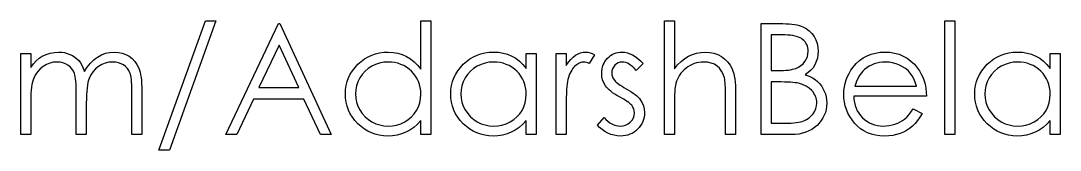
# Model space of a CAD drawing. Header units: millimetres. Extents: x 25 to 318, y 0 to 139.
# Drawn here: x 185.08 to 217.84, y 87.03 to 91.11 of the extents above; entities that cross this region are included whole.
import ezdxf

# ---------------------------------------------------------------- set-up
doc = ezdxf.new("R2010")
doc.units = ezdxf.units.MM

msp = doc.modelspace()

# ---------------------------------------------------------------- linework, layer by layer
at = {"color": 7, "linetype": 'Continuous', "flags": 128}
for points in [[(191.228, 91.113), (189.764, 87.029), (189.764, 87.029), (189.433, 87.029), (189.433, 87.029), (190.897, 91.113), (190.897, 91.113), (191.228, 91.113)], [(198.003, 91.113), (198.003, 87.523), (198.003, 87.523), (197.689, 87.523), (197.689, 87.523), (197.689, 87.965), (197.689, 87.965), (197.581, 87.848), (197.466, 87.747), (197.344, 87.662), (197.217, 87.595), (197.083, 87.544), (196.943, 87.507), (196.797, 87.485), (196.645, 87.478), (196.645, 87.478), (196.509, 87.484), (196.379, 87.503), (196.253, 87.533), (196.133, 87.575), (196.018, 87.629), (195.907, 87.696), (195.802, 87.775), (195.702, 87.866), (195.61, 87.965), (195.531, 88.07), (195.464, 88.18), (195.409, 88.296), (195.366, 88.416), (195.336, 88.542), (195.317, 88.673), (195.311, 88.809), (195.311, 88.809), (195.317, 88.942), (195.336, 89.071), (195.367, 89.194), (195.41, 89.314), (195.465, 89.427), (195.533, 89.536), (195.613, 89.64), (195.705, 89.739), (195.806, 89.83), (195.913, 89.908), (196.023, 89.975), (196.14, 90.029), (196.261, 90.071), (196.387, 90.102), (196.518, 90.119), (196.654, 90.125), (196.654, 90.125), (196.811, 90.117), (196.959, 90.092), (197.1, 90.049), (197.234, 89.99), (197.359, 89.914), (197.478, 89.822), (197.587, 89.712), (197.689, 89.586), (197.689, 89.586), (197.689, 91.113), (197.689, 91.113), (198.003, 91.113)], [(205.362, 91.113), (205.677, 91.113), (205.677, 91.113), (205.677, 89.598), (205.677, 89.598), (205.78, 89.722), (205.89, 89.829), (206.003, 89.92), (206.122, 89.994), (206.247, 90.051), (206.376, 90.093), (206.51, 90.117), (206.65, 90.125), (206.65, 90.125), (206.791, 90.116), (206.924, 90.09), (207.049, 90.044), (207.166, 89.981), (207.271, 89.903), (207.362, 89.812), (207.438, 89.708), (207.499, 89.593), (207.524, 89.527), (207.546, 89.453), (207.564, 89.371), (207.579, 89.28), (207.591, 89.18), (207.599, 89.072), (207.605, 88.955), (207.606, 88.829), (207.606, 88.829), (207.606, 87.523), (207.606, 87.523), (207.292, 87.523), (207.292, 87.523), (207.292, 88.726), (207.292, 88.726), (207.291, 88.83), (207.29, 88.926), (207.287, 89.012), (207.283, 89.09), (207.278, 89.158), (207.272, 89.217), (207.264, 89.267), (207.255, 89.308), (207.255, 89.308), (207.218, 89.426), (207.167, 89.528), (207.104, 89.614), (207.028, 89.685), (206.939, 89.741), (206.837, 89.78), (206.722, 89.804), (206.594, 89.811), (206.594, 89.811), (206.519, 89.809), (206.445, 89.799), (206.373, 89.784), (206.303, 89.763), (206.235, 89.735), (206.17, 89.702), (206.106, 89.662), (206.045, 89.616), (205.986, 89.566), (205.934, 89.513), (205.886, 89.457), (205.843, 89.398), (205.806, 89.337), (205.774, 89.272), (205.747, 89.204), (205.725, 89.134), (205.725, 89.134), (205.714, 89.083), (205.704, 89.022), (205.695, 88.951), (205.688, 88.87), (205.684, 88.779), (205.679, 88.678), (205.677, 88.568), (205.677, 88.448), (205.677, 88.448), (205.677, 87.523), (205.677, 87.523), (205.362, 87.523), (205.362, 87.523), (205.362, 91.113)], [(214.202, 91.113), (214.516, 91.113), (214.516, 91.113), (214.516, 87.523), (214.516, 87.523), (214.202, 87.523), (214.202, 87.523), (214.202, 91.113)], [(193.247, 91.023), (194.862, 87.523), (194.862, 87.523), (194.521, 87.523), (194.521, 87.523), (194.004, 88.645), (194.004, 88.645), (192.417, 88.645), (192.417, 88.645), (191.885, 87.523), (191.885, 87.523), (191.542, 87.523), (191.542, 87.523), (193.202, 91.023), (193.202, 91.023), (193.247, 91.023)], [(208.414, 91.023), (209.097, 91.023), (209.097, 91.023), (209.197, 91.021), (209.291, 91.017), (209.379, 91.009), (209.461, 90.998), (209.538, 90.984), (209.608, 90.967), (209.672, 90.946), (209.73, 90.923), (209.836, 90.866), (209.929, 90.796), (210.01, 90.712), (210.08, 90.616), (210.136, 90.509), (210.176, 90.398), (210.201, 90.279), (210.209, 90.156), (210.209, 90.156), (210.202, 90.04), (210.183, 89.93), (210.15, 89.825), (210.105, 89.725), (210.048, 89.633), (209.979, 89.55), (209.897, 89.476), (209.804, 89.411), (209.804, 89.411), (209.922, 89.363), (210.027, 89.311), (210.116, 89.255), (210.191, 89.195), (210.256, 89.13), (210.312, 89.059), (210.361, 88.981), (210.402, 88.896), (210.435, 88.807), (210.459, 88.714), (210.473, 88.617), (210.478, 88.516), (210.478, 88.516), (210.473, 88.414), (210.459, 88.316), (210.435, 88.222), (210.402, 88.132), (210.359, 88.046), (210.307, 87.963), (210.245, 87.885), (210.174, 87.811), (210.095, 87.744), (210.009, 87.685), (209.918, 87.636), (209.819, 87.595), (209.714, 87.564), (209.603, 87.541), (209.485, 87.527), (209.36, 87.523), (209.36, 87.523), (208.414, 87.523), (208.414, 87.523), (208.414, 91.023)], [(208.728, 90.664), (208.728, 89.542), (208.728, 89.542), (208.939, 89.542), (208.939, 89.542), (209.031, 89.544), (209.118, 89.546), (209.198, 89.552), (209.272, 89.559), (209.338, 89.569), (209.399, 89.581), (209.454, 89.594), (209.503, 89.61), (209.588, 89.649), (209.664, 89.698), (209.731, 89.756), (209.789, 89.824), (209.835, 89.899), (209.868, 89.979), (209.888, 90.062), (209.894, 90.149), (209.894, 90.149), (209.892, 90.207), (209.883, 90.263), (209.869, 90.315), (209.85, 90.364), (209.825, 90.409), (209.795, 90.451), (209.758, 90.491), (209.717, 90.527), (209.669, 90.559), (209.615, 90.587), (209.555, 90.61), (209.488, 90.63), (209.414, 90.644), (209.334, 90.656), (209.247, 90.662), (209.154, 90.664), (209.154, 90.664), (208.728, 90.664)], [(185.08, 90.081), (185.394, 90.081), (185.394, 90.081), (185.394, 89.636), (185.394, 89.636), (185.481, 89.751), (185.57, 89.849), (185.659, 89.931), (185.749, 89.996), (185.749, 89.996), (185.876, 90.053), (186.007, 90.093), (186.14, 90.117), (186.276, 90.125), (186.276, 90.125), (186.369, 90.121), (186.459, 90.107), (186.546, 90.084), (186.631, 90.052), (186.712, 90.012), (186.784, 89.966), (186.849, 89.914), (186.906, 89.856), (186.957, 89.789), (187.006, 89.708), (187.05, 89.615), (187.09, 89.508), (187.09, 89.508), (187.133, 89.581), (187.177, 89.65), (187.225, 89.715), (187.275, 89.774), (187.327, 89.83), (187.382, 89.88), (187.44, 89.926), (187.5, 89.968), (187.625, 90.036), (187.755, 90.086), (187.889, 90.116), (188.029, 90.125), (188.029, 90.125), (188.157, 90.117), (188.277, 90.093), (188.39, 90.05), (188.496, 89.992), (188.59, 89.919), (188.672, 89.833), (188.741, 89.734), (188.796, 89.621), (188.819, 89.558), (188.839, 89.487), (188.856, 89.41), (188.87, 89.324), (188.88, 89.232), (188.888, 89.131), (188.893, 89.023), (188.894, 88.908), (188.894, 88.908), (188.894, 87.523), (188.894, 87.523), (188.58, 87.523), (188.58, 87.523), (188.58, 88.91), (188.58, 88.91), (188.58, 89.008), (188.577, 89.098), (188.572, 89.18), (188.566, 89.255), (188.557, 89.321), (188.547, 89.379), (188.535, 89.429), (188.521, 89.471), (188.486, 89.544), (188.44, 89.61), (188.384, 89.668), (188.317, 89.718), (188.242, 89.759), (188.16, 89.788), (188.071, 89.806), (187.974, 89.811), (187.974, 89.811), (187.855, 89.803), (187.743, 89.776), (187.634, 89.733), (187.531, 89.671), (187.437, 89.595), (187.357, 89.508), (187.29, 89.408), (187.237, 89.297), (187.215, 89.234), (187.196, 89.161), (187.181, 89.079), (187.168, 88.986), (187.158, 88.884), (187.15, 88.772), (187.146, 88.65), (187.144, 88.518), (187.144, 88.518), (187.144, 87.523), (187.144, 87.523), (186.83, 87.523), (186.83, 87.523), (186.83, 88.823), (186.83, 88.823), (186.83, 88.934), (186.827, 89.035), (186.822, 89.127), (186.816, 89.21), (186.807, 89.283), (186.797, 89.347), (186.785, 89.403), (186.771, 89.448), (186.737, 89.527), (186.692, 89.597), (186.635, 89.659), (186.567, 89.712), (186.492, 89.755), (186.408, 89.787), (186.319, 89.805), (186.222, 89.811), (186.222, 89.811), (186.108, 89.803), (185.998, 89.777), (185.892, 89.734), (185.789, 89.675), (185.695, 89.6), (185.614, 89.514), (185.546, 89.417), (185.491, 89.307), (185.469, 89.245), (185.449, 89.176), (185.432, 89.099), (185.419, 89.014), (185.408, 88.922), (185.401, 88.822), (185.396, 88.715), (185.394, 88.599), (185.394, 88.599), (185.394, 87.523), (185.394, 87.523), (185.08, 87.523), (185.08, 87.523), (185.08, 90.081)], [(193.221, 90.341), (192.587, 89.004), (192.587, 89.004), (193.838, 89.004), (193.838, 89.004), (193.221, 90.341)], [(201.324, 90.081), (201.324, 87.523), (201.324, 87.523), (201.01, 87.523), (201.01, 87.523), (201.01, 87.965), (201.01, 87.965), (200.901, 87.848), (200.787, 87.747), (200.665, 87.662), (200.537, 87.595), (200.403, 87.544), (200.264, 87.507), (200.117, 87.485), (199.965, 87.478), (199.965, 87.478), (199.83, 87.484), (199.699, 87.503), (199.574, 87.533), (199.453, 87.575), (199.338, 87.629), (199.228, 87.696), (199.122, 87.775), (199.022, 87.866), (198.93, 87.965), (198.851, 88.07), (198.784, 88.18), (198.729, 88.296), (198.686, 88.416), (198.656, 88.542), (198.638, 88.673), (198.632, 88.809), (198.632, 88.809), (198.638, 88.942), (198.656, 89.071), (198.687, 89.194), (198.73, 89.314), (198.786, 89.427), (198.853, 89.536), (198.933, 89.64), (199.026, 89.739), (199.127, 89.83), (199.233, 89.908), (199.344, 89.975), (199.46, 90.029), (199.582, 90.071), (199.708, 90.102), (199.839, 90.119), (199.975, 90.125), (199.975, 90.125), (200.131, 90.118), (200.28, 90.095), (200.421, 90.055), (200.554, 90.001), (200.68, 89.931), (200.798, 89.841), (200.907, 89.734), (201.01, 89.607), (201.01, 89.607), (201.01, 90.081), (201.01, 90.081), (201.324, 90.081)], [(201.952, 90.081), (202.266, 90.081), (202.266, 90.081), (202.266, 89.704), (202.266, 89.704), (202.338, 89.808), (202.411, 89.896), (202.486, 89.968), (202.564, 90.026), (202.643, 90.069), (202.724, 90.101), (202.806, 90.119), (202.89, 90.125), (202.89, 90.125), (202.955, 90.12), (203.023, 90.104), (203.092, 90.076), (203.164, 90.038), (203.164, 90.038), (202.991, 89.766), (202.991, 89.766), (202.946, 89.785), (202.904, 89.8), (202.865, 89.809), (202.831, 89.811), (202.831, 89.811), (202.756, 89.803), (202.681, 89.778), (202.609, 89.736), (202.538, 89.677), (202.503, 89.641), (202.471, 89.6), (202.442, 89.555), (202.413, 89.506), (202.388, 89.451), (202.364, 89.392), (202.342, 89.328), (202.322, 89.26), (202.322, 89.26), (202.309, 89.199), (202.298, 89.124), (202.288, 89.035), (202.28, 88.932), (202.274, 88.816), (202.27, 88.685), (202.267, 88.541), (202.266, 88.382), (202.266, 88.382), (202.266, 87.523), (202.266, 87.523), (201.952, 87.523), (201.952, 87.523), (201.952, 90.081)], [(204.689, 89.762), (204.476, 89.542), (204.476, 89.542), (204.42, 89.605), (204.364, 89.66), (204.308, 89.706), (204.253, 89.744), (204.198, 89.774), (204.143, 89.795), (204.088, 89.807), (204.034, 89.811), (204.034, 89.811), (203.969, 89.805), (203.908, 89.785), (203.851, 89.753), (203.8, 89.708), (203.757, 89.654), (203.727, 89.596), (203.708, 89.534), (203.702, 89.467), (203.702, 89.467), (203.708, 89.407), (203.724, 89.349), (203.751, 89.291), (203.789, 89.235), (203.789, 89.235), (203.814, 89.206), (203.844, 89.177), (203.881, 89.145), (203.924, 89.113), (203.973, 89.079), (204.027, 89.045), (204.088, 89.009), (204.154, 88.971), (204.154, 88.971), (204.236, 88.925), (204.31, 88.88), (204.378, 88.834), (204.439, 88.789), (204.493, 88.744), (204.541, 88.7), (204.581, 88.656), (204.615, 88.612), (204.615, 88.612), (204.667, 88.522), (204.705, 88.426), (204.726, 88.324), (204.734, 88.217), (204.734, 88.217), (204.731, 88.141), (204.721, 88.068), (204.704, 87.998), (204.681, 87.932), (204.65, 87.867), (204.614, 87.806), (204.57, 87.748), (204.52, 87.693), (204.464, 87.642), (204.406, 87.599), (204.344, 87.562), (204.279, 87.532), (204.21, 87.508), (204.138, 87.491), (204.063, 87.482), (203.985, 87.478), (203.985, 87.478), (203.879, 87.484), (203.776, 87.501), (203.675, 87.53), (203.576, 87.57), (203.483, 87.62), (203.398, 87.68), (203.321, 87.748), (203.253, 87.824), (203.253, 87.824), (203.462, 88.061), (203.462, 88.061), (203.522, 87.998), (203.583, 87.944), (203.645, 87.897), (203.708, 87.859), (203.772, 87.83), (203.837, 87.809), (203.902, 87.796), (203.969, 87.792), (203.969, 87.792), (204.059, 87.8), (204.142, 87.823), (204.219, 87.861), (204.288, 87.915), (204.346, 87.979), (204.387, 88.049), (204.412, 88.123), (204.42, 88.204), (204.42, 88.204), (204.414, 88.27), (204.398, 88.333), (204.372, 88.392), (204.334, 88.448), (204.334, 88.448), (204.309, 88.474), (204.278, 88.503), (204.239, 88.534), (204.194, 88.566), (204.142, 88.6), (204.084, 88.635), (204.018, 88.672), (203.946, 88.711), (203.946, 88.711), (203.868, 88.755), (203.797, 88.8), (203.732, 88.844), (203.673, 88.887), (203.622, 88.931), (203.577, 88.974), (203.537, 89.018), (203.505, 89.06), (203.505, 89.06), (203.454, 89.15), (203.417, 89.246), (203.395, 89.347), (203.388, 89.454), (203.388, 89.454), (203.391, 89.525), (203.399, 89.593), (203.414, 89.657), (203.434, 89.719), (203.46, 89.777), (203.491, 89.832), (203.528, 89.885), (203.571, 89.934), (203.619, 89.979), (203.669, 90.017), (203.722, 90.05), (203.779, 90.078), (203.838, 90.099), (203.901, 90.114), (203.966, 90.123), (204.034, 90.125), (204.034, 90.125), (204.116, 90.12), (204.197, 90.103), (204.279, 90.074), (204.361, 90.034), (204.443, 89.983), (204.525, 89.921), (204.607, 89.847), (204.689, 89.762)], [(213.205, 88.331), (213.484, 88.184), (213.484, 88.184), (213.415, 88.067), (213.342, 87.962), (213.263, 87.868), (213.179, 87.787), (213.09, 87.716), (212.996, 87.654), (212.896, 87.601), (212.791, 87.557), (212.679, 87.522), (212.561, 87.498), (212.435, 87.483), (212.303, 87.478), (212.303, 87.478), (212.156, 87.484), (212.017, 87.503), (211.886, 87.535), (211.764, 87.579), (211.65, 87.636), (211.544, 87.705), (211.446, 87.787), (211.357, 87.882), (211.277, 87.984), (211.208, 88.09), (211.149, 88.199), (211.102, 88.312), (211.064, 88.428), (211.037, 88.547), (211.022, 88.669), (211.016, 88.795), (211.016, 88.795), (211.021, 88.913), (211.034, 89.028), (211.058, 89.139), (211.09, 89.248), (211.131, 89.353), (211.182, 89.454), (211.242, 89.553), (211.311, 89.649), (211.311, 89.649), (211.408, 89.76), (211.513, 89.858), (211.626, 89.939), (211.748, 90.006), (211.877, 90.058), (212.013, 90.096), (212.158, 90.118), (212.311, 90.125), (212.311, 90.125), (212.468, 90.118), (212.617, 90.094), (212.758, 90.055), (212.89, 90), (213.015, 89.929), (213.132, 89.842), (213.24, 89.74), (213.34, 89.622), (213.34, 89.622), (213.405, 89.53), (213.46, 89.433), (213.508, 89.33), (213.547, 89.222), (213.577, 89.109), (213.6, 88.99), (213.613, 88.865), (213.619, 88.734), (213.619, 88.734), (211.33, 88.734), (211.33, 88.734), (211.337, 88.633), (211.351, 88.537), (211.373, 88.445), (211.404, 88.358), (211.442, 88.276), (211.488, 88.198), (211.543, 88.125), (211.605, 88.056), (211.674, 87.995), (211.746, 87.941), (211.823, 87.895), (211.903, 87.858), (211.987, 87.829), (212.076, 87.809), (212.167, 87.796), (212.264, 87.792), (212.264, 87.792), (212.357, 87.796), (212.449, 87.807), (212.54, 87.826), (212.63, 87.852), (212.716, 87.884), (212.796, 87.922), (212.868, 87.964), (212.934, 88.011), (212.998, 88.068), (213.064, 88.141), (213.134, 88.228), (213.205, 88.331)], [(217.837, 90.081), (217.837, 87.523), (217.837, 87.523), (217.523, 87.523), (217.523, 87.523), (217.523, 87.965), (217.523, 87.965), (217.414, 87.848), (217.3, 87.747), (217.178, 87.662), (217.05, 87.595), (216.916, 87.544), (216.777, 87.507), (216.63, 87.485), (216.478, 87.478), (216.478, 87.478), (216.343, 87.484), (216.212, 87.503), (216.087, 87.533), (215.966, 87.575), (215.851, 87.629), (215.74, 87.696), (215.635, 87.775), (215.535, 87.866), (215.443, 87.965), (215.364, 88.07), (215.297, 88.18), (215.242, 88.296), (215.199, 88.416), (215.169, 88.542), (215.151, 88.673), (215.144, 88.809), (215.144, 88.809), (215.151, 88.942), (215.169, 89.071), (215.2, 89.194), (215.243, 89.314), (215.299, 89.427), (215.366, 89.536), (215.446, 89.64), (215.538, 89.739), (215.639, 89.83), (215.746, 89.908), (215.857, 89.975), (215.973, 90.029), (216.094, 90.071), (216.221, 90.102), (216.352, 90.119), (216.488, 90.125), (216.488, 90.125), (216.644, 90.118), (216.793, 90.095), (216.934, 90.055), (217.067, 90.001), (217.192, 89.931), (217.311, 89.841), (217.42, 89.734), (217.523, 89.607), (217.523, 89.607), (217.523, 90.081), (217.523, 90.081), (217.837, 90.081)], [(196.659, 89.811), (196.521, 89.803), (196.389, 89.778), (196.263, 89.737), (196.142, 89.68), (196.03, 89.607), (195.93, 89.521), (195.841, 89.422), (195.765, 89.309), (195.704, 89.189), (195.66, 89.064), (195.634, 88.936), (195.625, 88.805), (195.625, 88.805), (195.634, 88.675), (195.66, 88.547), (195.704, 88.422), (195.766, 88.3), (195.843, 88.187), (195.932, 88.087), (196.033, 88), (196.145, 87.926), (196.267, 87.867), (196.392, 87.826), (196.522, 87.801), (196.656, 87.792), (196.656, 87.792), (196.792, 87.801), (196.924, 87.825), (197.053, 87.866), (197.178, 87.925), (197.293, 87.997), (197.396, 88.081), (197.482, 88.177), (197.556, 88.284), (197.614, 88.401), (197.656, 88.526), (197.681, 88.657), (197.689, 88.796), (197.689, 88.796), (197.684, 88.902), (197.67, 89.004), (197.647, 89.101), (197.615, 89.194), (197.573, 89.282), (197.522, 89.366), (197.461, 89.445), (197.391, 89.52), (197.315, 89.588), (197.234, 89.648), (197.149, 89.698), (197.06, 89.738), (196.966, 89.771), (196.868, 89.793), (196.765, 89.807), (196.659, 89.811)], [(199.979, 89.811), (199.842, 89.803), (199.71, 89.778), (199.584, 89.737), (199.462, 89.68), (199.35, 89.607), (199.25, 89.521), (199.162, 89.422), (199.085, 89.309), (199.024, 89.189), (198.981, 89.064), (198.954, 88.936), (198.946, 88.805), (198.946, 88.805), (198.955, 88.675), (198.981, 88.547), (199.025, 88.422), (199.087, 88.3), (199.164, 88.187), (199.252, 88.087), (199.353, 88), (199.466, 87.926), (199.587, 87.867), (199.713, 87.826), (199.842, 87.801), (199.976, 87.792), (199.976, 87.792), (200.112, 87.801), (200.245, 87.825), (200.373, 87.866), (200.498, 87.925), (200.614, 87.997), (200.716, 88.081), (200.803, 88.177), (200.877, 88.284), (200.935, 88.401), (200.977, 88.526), (201.001, 88.657), (201.01, 88.796), (201.01, 88.796), (201.005, 88.902), (200.991, 89.004), (200.968, 89.101), (200.936, 89.194), (200.893, 89.282), (200.842, 89.366), (200.782, 89.445), (200.712, 89.52), (200.635, 89.588), (200.555, 89.648), (200.469, 89.698), (200.38, 89.738), (200.286, 89.771), (200.188, 89.793), (200.086, 89.807), (199.979, 89.811)], [(213.305, 89.049), (213.268, 89.173), (213.222, 89.283), (213.169, 89.381), (213.109, 89.465), (213.04, 89.539), (212.96, 89.606), (212.871, 89.665), (212.77, 89.716), (212.664, 89.758), (212.554, 89.788), (212.442, 89.806), (212.327, 89.811), (212.327, 89.811), (212.233, 89.808), (212.142, 89.797), (212.054, 89.778), (211.97, 89.752), (211.889, 89.717), (211.812, 89.677), (211.738, 89.628), (211.668, 89.572), (211.668, 89.572), (211.619, 89.525), (211.573, 89.473), (211.53, 89.417), (211.491, 89.354), (211.454, 89.286), (211.421, 89.212), (211.391, 89.133), (211.363, 89.049), (211.363, 89.049), (213.305, 89.049)], [(216.492, 89.811), (216.355, 89.803), (216.223, 89.778), (216.097, 89.737), (215.975, 89.68), (215.863, 89.607), (215.763, 89.521), (215.674, 89.422), (215.598, 89.309), (215.537, 89.189), (215.494, 89.064), (215.467, 88.936), (215.459, 88.805), (215.459, 88.805), (215.468, 88.675), (215.494, 88.547), (215.538, 88.422), (215.599, 88.3), (215.677, 88.187), (215.765, 88.087), (215.866, 88), (215.979, 87.926), (216.1, 87.867), (216.226, 87.826), (216.355, 87.801), (216.489, 87.792), (216.489, 87.792), (216.625, 87.801), (216.758, 87.825), (216.886, 87.866), (217.011, 87.925), (217.127, 87.997), (217.229, 88.081), (217.316, 88.177), (217.389, 88.284), (217.448, 88.401), (217.49, 88.526), (217.514, 88.657), (217.523, 88.796), (217.523, 88.796), (217.518, 88.902), (217.504, 89.004), (217.481, 89.101), (217.448, 89.194), (217.406, 89.282), (217.355, 89.366), (217.295, 89.445), (217.225, 89.52), (217.148, 89.588), (217.068, 89.648), (216.982, 89.698), (216.893, 89.738), (216.799, 89.771), (216.701, 89.793), (216.599, 89.807), (216.492, 89.811)], [(208.728, 89.183), (208.728, 87.882), (208.728, 87.882), (209.175, 87.882), (209.175, 87.882), (209.271, 87.883), (209.36, 87.886), (209.442, 87.892), (209.519, 87.9), (209.587, 87.91), (209.65, 87.923), (209.707, 87.937), (209.756, 87.954), (209.843, 87.995), (209.922, 88.047), (209.991, 88.109), (210.052, 88.181), (210.101, 88.26), (210.136, 88.343), (210.157, 88.428), (210.164, 88.516), (210.164, 88.516), (210.162, 88.572), (210.154, 88.626), (210.142, 88.678), (210.126, 88.728), (210.104, 88.776), (210.077, 88.823), (210.047, 88.868), (210.011, 88.91), (209.927, 88.988), (209.829, 89.053), (209.717, 89.104), (209.591, 89.142), (209.591, 89.142), (209.54, 89.152), (209.479, 89.16), (209.411, 89.167), (209.334, 89.173), (209.247, 89.178), (209.152, 89.18), (209.048, 89.182), (208.936, 89.183), (208.936, 89.183), (208.728, 89.183)]]:
    msp.add_lwpolyline(points, dxfattribs=at)

doc.saveas('drawing.dxf')
